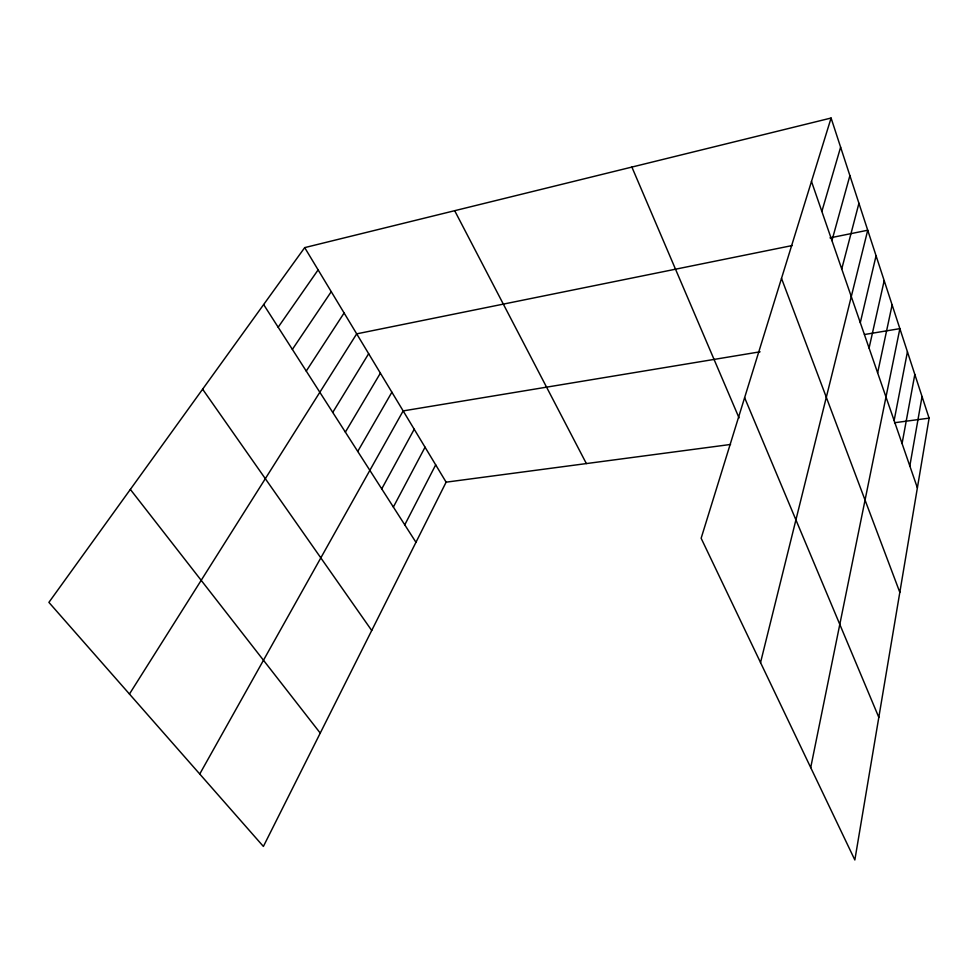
<?xml version="1.0" encoding="UTF-8"?>
<svg xmlns="http://www.w3.org/2000/svg" width="978" height="978" viewBox="0 0 978 978"><rect width="100%" height="100%" fill="white"/><g stroke="black" fill="none" stroke-linecap="round" stroke-linejoin="round"><path stroke-width="1.47" d="M831.092 118.032L929.1 418.144L854.845 859.968L701.14 538.255L831.092 118.032L304.696 247.617L48.9 602.375L263.388 846.435L446.127 482.166L730.554 444.464M909.821 465.968L922.046 396.542M902.071 443.547L914.821 374.44M894.124 420.564L907.437 351.811M810.713 767.583L899.87 328.645L864.479 334.513M877.633 372.85L892.119 304.928M869.075 348.082L884.185 280.637M860.298 322.667L876.068 255.747M760.542 662.571L867.73 230.233L829.98 237.886M841.74 268.974L858.928 203.277M831.936 240.6L849.894 175.612M821.862 211.431L840.615 147.213M404.77 524.844L435.687 464.856M393.364 507.044L425.051 447.215M381.738 488.878L414.207 429.244M199.744 774.014L403.156 410.907L760.102 351.799M357.74 451.433L391.885 392.215M345.368 432.129L380.393 373.144M332.74 412.41L368.657 353.694M129.451 694.025L356.689 333.853L792.29 245.527M306.248 371.078L344.109 312.984M292.373 349.403L331.249 291.664M278.168 327.227L318.119 269.879M894.552 422.728L929.1 418.144M130.343 489.416L320.246 733.097M202.617 389.195L371.713 630.492M263.644 304.561L415.956 542.301M304.696 247.617L446.127 482.166M454.684 210.698L586.36 463.572M631.886 167.079L739.05 417.924M744.613 397.655L878.819 717.351M781.508 278.375L899.821 592.338M811.483 181.419L917.388 487.863"/></g></svg>
